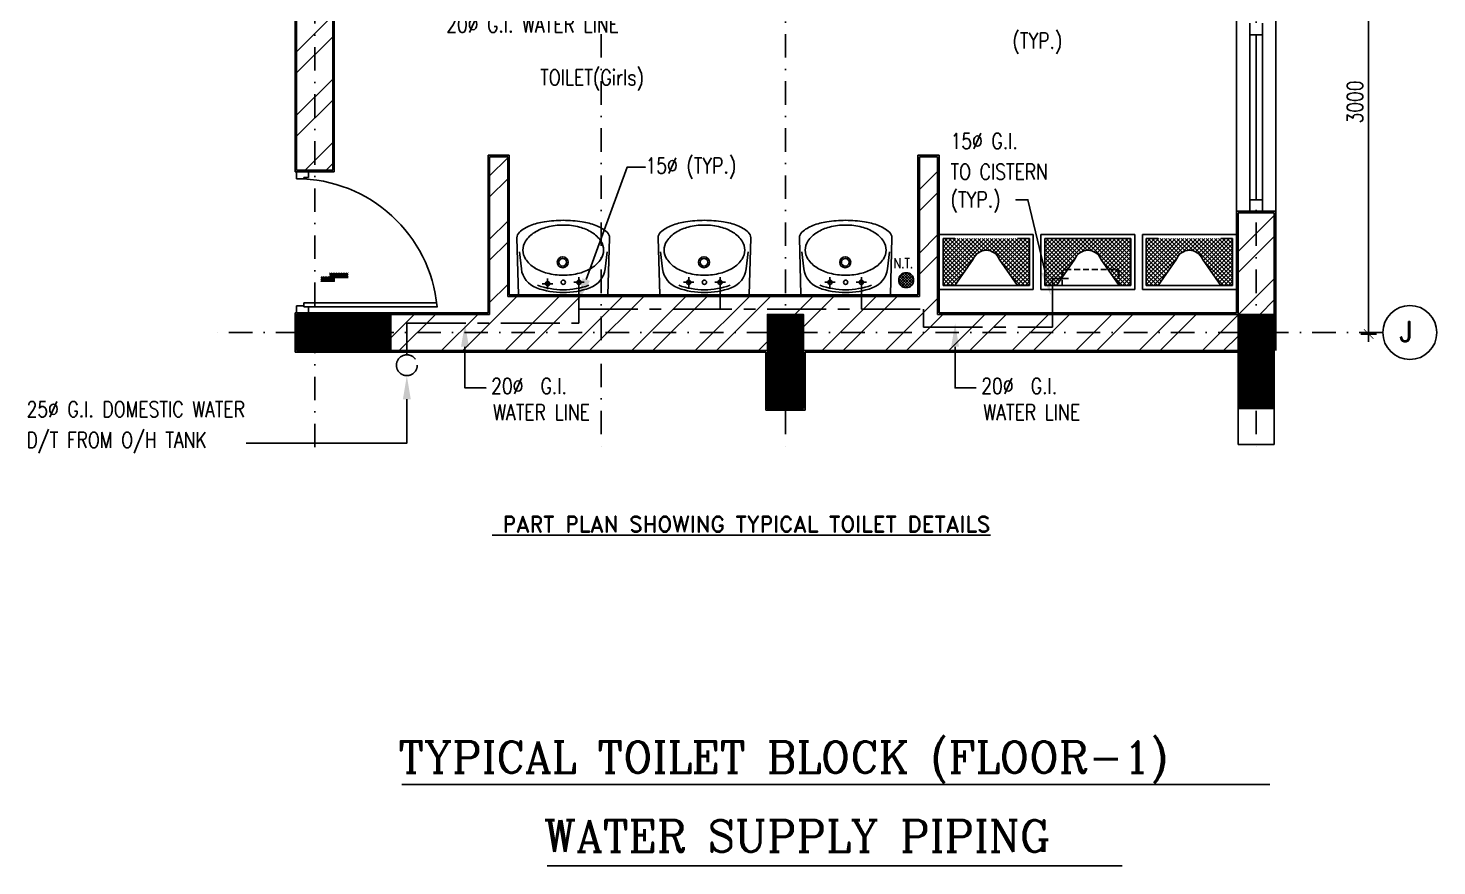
# Model space of a CAD drawing. Extents: x -437689 to -407696, y -55787 to -37037.
# Drawn here: x -431488 to -427000, y -45109 to -42438 of the extents above; entities that cross this region are included whole.
import ezdxf

# ---------------------------------------------------------------- set-up
doc = ezdxf.new("R2010")
doc.units = 0
doc.header["$LTSCALE"] = 150
doc.header["$MEASUREMENT"] = 0
for name, pattern in [('CENTER', [2, 1.25, -0.25, 0.25, -0.25]), ('DASHDOT', [1, 0.5, -0.25, 0, -0.25]), ('HIDDEN', [9.525, 6.35, -3.175]), ('HIDDEN2', [0.1875, 0.125, -0.0625])]:
    doc.linetypes.add(name, pattern=pattern)
doc.layers.get('0').update_dxf_attribs({"linetype": 'CONTINUOUS'})
for name, color, linetype in [('1P', 9, 'CONTINUOUS'), ('2MM', 1, 'CONTINUOUS'), ('2P', 1, 'CONTINUOUS'), ('5MM', 6, 'CONTINUOUS'), ('COL', 2, 'CONTINUOUS'), ('DIM', 6, 'CONTINUOUS'), ('DOOR', 31, 'CONTINUOUS'), ('DROP', 64, 'CONTINUOUS'), ('GRID', 252, 'DASHDOT'), ('LAYER1', 4, 'CENTER'), ('T-WALL', 7, 'CONTINUOUS'), ('TEXT', 7, 'CONTINUOUS'), ('TOILET', 9, 'CONTINUOUS'), ('TXT', 7, 'CONTINUOUS'), ('VENT', 8, 'HIDDEN'), ('WALL', 7, 'CONTINUOUS'), ('WIN-1', 56, 'CONTINUOUS')]:
    doc.layers.add(name, color=color, linetype=linetype)
doc.styles.add('RD', font='ROMAND.shx', dxfattribs={"width": 0.8})
doc.styles.add('ROMANC', font='ROMANC.SHX')
doc.styles.add('ROMAND', font='ROMAND', dxfattribs={"height": 300})
doc.styles.add('T', font='romans.shx', dxfattribs={"height": 450})
doc.styles.add('TESTI', font='ROMAND.SHX')

# ---------------------------------------------------------------- blocks, each defined once
blk = doc.blocks.new('*X0')
at = {"color": 0}
for p, q in [((12813.4, 9935), (12788.4, 9960)), ((12813.4, 9926.1), (12788.4, 9951.1)), ((12820.5, 9936.7), (12795.5, 9961.7)), ((12829.3, 9936.7), (12804.3, 9961.7)), ((12838.2, 9936.7), (12813.2, 9961.7)), ((12847, 9936.7), (12822, 9961.7)), ((12855.8, 9936.7), (12830.8, 9961.7)), ((12859.3, 9942.1), (12839.7, 9961.7)), ((12859.3, 9951), (12848.5, 9961.7)), ((12859.3, 9959.8), (12857.4, 9961.7)), ((12734.9, 9916.2), (12714.5, 9936.6)), ((12726.1, 9916.2), (12714.5, 9927.8)), ((12717.3, 9916.2), (12714.5, 9918.9)), ((12743.8, 9916.2), (12718.8, 9941.2)), ((12752.6, 9916.2), (12727.6, 9941.2)), ((12761.4, 9916.2), (12736.4, 9941.2)), ((12770.3, 9916.2), (12745.3, 9941.2)), ((12779.1, 9916.2), (12754.1, 9941.2)), ((12788, 9916.2), (12763, 9941.2)), ((12796.8, 9916.2), (12771.8, 9941.2)), ((12805.6, 9916.2), (12780.6, 9941.2)), ((12813.4, 9917.3), (12788.4, 9942.3))]:
    blk.add_line(p, q, dxfattribs=at)

msp = doc.modelspace()

# ---------------------------------------------------------------- linework, layer by layer
at = {"color": 8}
for p, q in [((-429923.1, -43151), (-429916.7, -43205.1)), ((-429643.5, -43151), (-429649.9, -43205.1)), ((-429473.1, -43151), (-429466.7, -43205.1)), ((-429193.5, -43151), (-429199.9, -43205.1)), ((-429023.1, -43151), (-429016.7, -43205.1)), ((-428743.5, -43151), (-428749.9, -43205.1)), ((-429850, -43253.1), (-429816.6, -43253.1)), ((-429833.3, -43269.7), (-429833.3, -43236.4)), ((-429750, -43248.1), (-429716.6, -43248.1)), ((-429733.3, -43264.7), (-429733.3, -43231.4)), ((-429400, -43248.1), (-429366.6, -43248.1)), ((-429383.3, -43264.7), (-429383.3, -43231.4)), ((-429300, -43248.1), (-429266.6, -43248.1)), ((-429283.3, -43264.7), (-429283.3, -43231.4)), ((-428950, -43248.1), (-428916.6, -43248.1)), ((-428933.3, -43264.7), (-428933.3, -43231.4)), ((-428850, -43248.1), (-428816.6, -43248.1)), ((-428833.3, -43264.7), (-428833.3, -43231.4))]:
    msp.add_line(p, q, dxfattribs=at)
at = {"color": 0}
for p, q in [((-428714, -43244.5), (-428687.5, -43217.9)), ((-428713.3, -43234.9), (-428697, -43218.6)), ((-428712.1, -43251.3), (-428680.6, -43219.8)), ((-428708.6, -43256.7), (-428675.2, -43223.3)), ((-428673.5, -43258), (-428707.1, -43224.4)), ((-428669.7, -43253), (-428702, -43220.7)), ((-428667.3, -43246.5), (-428695.6, -43218.2)), ((-428667, -43238), (-428687.1, -43217.9)), ((-428693, -43265.1), (-428714.1, -43243.9)), ((-428684.7, -43264.5), (-428713.5, -43235.7)), ((-428678.4, -43261.9), (-428711, -43229.4)), ((-428704, -43261), (-428671, -43227.9)), ((-428698.1, -43263.9), (-428668, -43233.8)), ((-428690.6, -43265.2), (-428666.7, -43241.4)), ((-428678.4, -43261.9), (-428670, -43253.5))]:
    msp.add_line(p, q, dxfattribs=at)
at = {"color": 9, "linetype": 'HIDDEN2'}
for p, q in [((-428193.3, -43258.7), (-428193.3, -43218)), ((-428183.2, -43207.9), (-428022.5, -43207.9)), ((-428012.4, -43218), (-428012.4, -43258.7)), ((-428012.4, -43258.7), (-428193.3, -43258.7))]:
    msp.add_line(p, q, dxfattribs=at)
at = {"linetype": 'CONTINUOUS'}
for p, q in [((-430297.5, -44848.9), (-427531.2, -44848.9)), ((-429834.4, -45108.6), (-428001.8, -45108.6))]:
    msp.add_line(p, q, dxfattribs=at)
for points in [[(-429710, -43239.6), (-429579.7, -42881.6), (-429521.3, -42881.6), (-429521.3, -42881.6)], [(-428247.5, -43216.2), (-428302.6, -42984.8), (-428341.3, -42984.8), (-428341.3, -42984.8)], [(-430096.4, -43453.8), (-430096.4, -43585.1), (-430028.9, -43585.1), (-430028.9, -43585.1)], [(-428534.5, -43453.8), (-428534.5, -43585.1), (-428467, -43585.1)], [(-430281.6, -43620.9), (-430281.6, -43760.7), (-430742.8, -43760.7), (-430793.2, -43760.7)]]:
    msp.add_lwpolyline(points)
at = {"color": 8}
for centre, radius in [((-429784.8, -43184.3), 17.5), ((-429784.8, -43184.3), 12.3), ((-429334.8, -43184.3), 17.5), ((-429334.8, -43184.3), 12.3), ((-428884.8, -43184.3), 17.5), ((-428884.8, -43184.3), 12.3), ((-429833.3, -43253.1), 6.77), ((-429783.3, -43248.1), 6.77), ((-429733.3, -43248.1), 6.77), ((-429383.3, -43248.1), 6.77), ((-429333.3, -43248.1), 6.77), ((-429283.3, -43248.1), 6.77), ((-428933.3, -43248.1), 6.77), ((-428883.3, -43248.1), 6.77), ((-428833.3, -43248.1), 6.77)]:
    msp.add_circle(centre, radius, dxfattribs=at)
for centre, radius, start, end in [((-429906.7, -43111.6), 24.1, 180, 183.1561), ((-429456.7, -43106.6), 24.1, 180, 183.1561), ((-429006.7, -43106.6), 24.1, 180, 183.1561), ((-429843.2, -43196.5), 74, 186.7128, 250.2795), ((-429723.5, -43196.5), 74, 289.7205, 353.2872), ((-429393.2, -43196.5), 74, 186.7128, 250.2795), ((-429273.5, -43196.5), 74, 289.7205, 353.2872), ((-428943.2, -43196.5), 74, 186.7128, 250.2795), ((-428823.5, -43196.5), 74, 289.7205, 353.2872), ((-429783.3, -43029.5), 251.4, 250.2795, 289.7205), ((-429783.3, -43029.5), 242.5, 250.2795, 289.7205), ((-429333.3, -43029.5), 251.4, 250.2795, 289.7205), ((-429333.3, -43029.5), 242.5, 250.2795, 289.7205), ((-428883.3, -43029.5), 251.4, 250.2795, 289.7205), ((-428883.3, -43029.5), 242.5, 250.2795, 289.7205)]:
    msp.add_arc(centre, radius, start, end, dxfattribs=at)
for start, end in [(0, 180), (180, 360)]:
    msp.add_arc((-428690.5, -43241.4), 23.8, start, end)
at = {"color": 9, "linetype": 'HIDDEN2'}
for centre, start, end in [((-428183.2, -43218), 90, 180), ((-428022.5, -43218), 0, 90)]:
    msp.add_arc(centre, 10.1, start, end, dxfattribs=at)
for points in [[(-428235.4, -43213.3), (-428230.1, -43289.2), (-428259.7, -43219.1)], [(-429698.3, -43243.9), (-429735.7, -43310.1), (-429721.8, -43235.4)], [(-430108.9, -43453.8), (-430096.4, -43378.8), (-430083.9, -43453.8)], [(-428547, -43453.8), (-428534.5, -43378.8), (-428522, -43453.8)], [(-430294.1, -43620.9), (-430281.6, -43545.9), (-430269.1, -43620.9)]]:
    msp.add_solid(points)
at = {"layer": '1P'}
for p, q in [((-428572.8, -43258.7), (-428572.8, -43108.7)), ((-428572.8, -43108.7), (-428535.3, -43108.7)), ((-428572.8, -43109.1), (-428572.4, -43108.7)), ((-428572.8, -43122.3), (-428559.2, -43108.7)), ((-428572.8, -43135.6), (-428545.9, -43108.7)), ((-428572.8, -43148.9), (-428532.7, -43108.7)), ((-428572.8, -43162.1), (-428519.4, -43108.7)), ((-428572.8, -43175.4), (-428506.2, -43108.7)), ((-428572.8, -43188.6), (-428492.9, -43108.7)), ((-428572.8, -43201.9), (-428479.6, -43108.7)), ((-428572.8, -43215.1), (-428466.4, -43108.7)), ((-428572.8, -43228.4), (-428453.1, -43108.7)), ((-428572.8, -43241.7), (-428439.9, -43108.7)), ((-428572.8, -43254.9), (-428426.6, -43108.7)), ((-428492.7, -43197.4), (-428572.8, -43117.3)), ((-428498.1, -43205.2), (-428572.8, -43130.5)), ((-428487.2, -43189.6), (-428568.1, -43108.7)), ((-428481.8, -43181.8), (-428554.9, -43108.7)), ((-428476.4, -43173.9), (-428541.6, -43108.7)), ((-428471.8, -43165.3), (-428528.4, -43108.7)), ((-428465.6, -43158.2), (-428515.1, -43108.7)), ((-428458.1, -43152.5), (-428501.8, -43108.7)), ((-428448.9, -43148.3), (-428488.6, -43108.7)), ((-428437.8, -43146.3), (-428475.3, -43108.7)), ((-428422.7, -43148), (-428462.1, -43108.7)), ((-428455.9, -43151.3), (-428413.3, -43108.7)), ((-428298.8, -43258.7), (-428448.8, -43108.7)), ((-428437.6, -43146.3), (-428400.1, -43108.7)), ((-428297.8, -43246.4), (-428435.5, -43108.7)), ((-428425.4, -43147.3), (-428386.8, -43108.7)), ((-428297.8, -43233.2), (-428422.3, -43108.7)), ((-428415.7, -43150.8), (-428373.6, -43108.7)), ((-428297.8, -43219.9), (-428409, -43108.7)), ((-428407.6, -43156), (-428360.3, -43108.7)), ((-428400.9, -43162.6), (-428347.1, -43108.7)), ((-428297.8, -43206.7), (-428395.8, -43108.7)), ((-428395.7, -43170.6), (-428333.8, -43108.7)), ((-428390.8, -43179), (-428320.5, -43108.7)), ((-428385.4, -43186.8), (-428307.3, -43108.7)), ((-428297.8, -43193.4), (-428382.5, -43108.7)), ((-428379.9, -43194.6), (-428297.8, -43112.5)), ((-428374.5, -43202.4), (-428297.8, -43125.8)), ((-428297.8, -43180.1), (-428369.3, -43108.7)), ((-428297.8, -43166.9), (-428356, -43108.7)), ((-428297.8, -43153.6), (-428342.7, -43108.7)), ((-428335.3, -43108.7), (-428297.8, -43108.7)), ((-428297.8, -43140.4), (-428329.5, -43108.7)), ((-428297.8, -43127.1), (-428316.2, -43108.7)), ((-428297.8, -43113.9), (-428303, -43108.7)), ((-428297.8, -43108.7), (-428297.8, -43258.7)), ((-428249.1, -43109.1), (-427974.1, -43108.7)), ((-428249.1, -43258.7), (-428249.1, -43108.7)), ((-428249.1, -43108.7), (-428211.6, -43108.7)), ((-428249.1, -43109.1), (-428248.7, -43108.7)), ((-428249.1, -43122.3), (-428235.4, -43108.7)), ((-428249.1, -43135.6), (-428222.2, -43108.7)), ((-428249.1, -43148.9), (-428208.9, -43108.7)), ((-428249.1, -43162.1), (-428195.7, -43108.7)), ((-428249.1, -43175.4), (-428182.4, -43108.7)), ((-428249.1, -43188.6), (-428169.1, -43108.7)), ((-428249.1, -43201.9), (-428155.9, -43108.7)), ((-428249.1, -43215.1), (-428142.6, -43108.7)), ((-428249.1, -43228.4), (-428129.4, -43108.7)), ((-428249.1, -43241.7), (-428116.1, -43108.7)), ((-428249.1, -43254.9), (-428102.9, -43108.7)), ((-428168.9, -43197.4), (-428249.1, -43117.3)), ((-428174.4, -43205.2), (-428249.1, -43130.5)), ((-428163.5, -43189.6), (-428244.4, -43108.7)), ((-428158, -43181.8), (-428231.1, -43108.7)), ((-428152.7, -43173.9), (-428217.9, -43108.7)), ((-428148, -43165.3), (-428204.6, -43108.7)), ((-428141.9, -43158.2), (-428191.3, -43108.7)), ((-428134.3, -43152.5), (-428178.1, -43108.7)), ((-428125.2, -43148.3), (-428164.8, -43108.7)), ((-428114, -43146.3), (-428151.6, -43108.7)), ((-428099, -43148), (-428138.3, -43108.7)), ((-428132.2, -43151.3), (-428089.6, -43108.7)), ((-427975.1, -43258.7), (-428125.1, -43108.7)), ((-428113.9, -43146.3), (-428076.3, -43108.7)), ((-427974.1, -43246.4), (-428111.8, -43108.7)), ((-428101.7, -43147.3), (-428063.1, -43108.7)), ((-427974.1, -43233.2), (-428098.5, -43108.7)), ((-428091.9, -43150.8), (-428049.8, -43108.7)), ((-427974.1, -43219.9), (-428085.3, -43108.7)), ((-428083.8, -43156), (-428036.6, -43108.7)), ((-428077.1, -43162.6), (-428023.3, -43108.7)), ((-427974.1, -43206.7), (-428072, -43108.7)), ((-428071.9, -43170.6), (-428010, -43108.7)), ((-428067, -43179), (-427996.8, -43108.7)), ((-428061.6, -43186.8), (-427983.5, -43108.7)), ((-427974.1, -43193.4), (-428058.8, -43108.7)), ((-428056.2, -43194.6), (-427974.1, -43112.5)), ((-428050.7, -43202.4), (-427974.1, -43125.8)), ((-427974.1, -43180.1), (-428045.5, -43108.7)), ((-427974.1, -43166.9), (-428032.2, -43108.7)), ((-427974.1, -43153.6), (-428019, -43108.7)), ((-428011.6, -43108.7), (-427974.1, -43108.7)), ((-427974.1, -43140.4), (-428005.7, -43108.7)), ((-427974.1, -43127.1), (-427992.5, -43108.7)), ((-427974.1, -43113.9), (-427979.2, -43108.7)), ((-427974.1, -43108.7), (-427974.1, -43258.7)), ((-427925.3, -43258.7), (-427925.3, -43108.7)), ((-427925.3, -43108.7), (-427887.8, -43108.7)), ((-427925.3, -43109.1), (-427924.9, -43108.7)), ((-427925.3, -43122.3), (-427911.7, -43108.7)), ((-427925.3, -43135.6), (-427898.4, -43108.7)), ((-427925.3, -43148.9), (-427885.2, -43108.7)), ((-427925.3, -43162.1), (-427871.9, -43108.7)), ((-427925.3, -43175.4), (-427858.7, -43108.7)), ((-427925.3, -43188.6), (-427845.4, -43108.7)), ((-427925.3, -43201.9), (-427832.1, -43108.7)), ((-427925.3, -43215.1), (-427818.9, -43108.7)), ((-427925.3, -43228.4), (-427805.6, -43108.7)), ((-427925.3, -43241.7), (-427792.4, -43108.7)), ((-427925.3, -43254.9), (-427779.1, -43108.7)), ((-427845.2, -43197.4), (-427925.3, -43117.3)), ((-427850.6, -43205.2), (-427925.3, -43130.5)), ((-427839.7, -43189.6), (-427920.6, -43108.7)), ((-427834.3, -43181.8), (-427907.4, -43108.7)), ((-427828.9, -43173.9), (-427894.1, -43108.7)), ((-427824.3, -43165.3), (-427880.9, -43108.7)), ((-427818.1, -43158.2), (-427867.6, -43108.7)), ((-427810.6, -43152.5), (-427854.3, -43108.7)), ((-427801.4, -43148.3), (-427841.1, -43108.7)), ((-427790.3, -43146.3), (-427827.8, -43108.7)), ((-427775.2, -43148), (-427814.6, -43108.7)), ((-427808.4, -43151.3), (-427765.8, -43108.7)), ((-427651.3, -43258.7), (-427801.3, -43108.7)), ((-427790.1, -43146.3), (-427752.6, -43108.7)), ((-427650.3, -43246.4), (-427788, -43108.7)), ((-427777.9, -43147.3), (-427739.3, -43108.7)), ((-427650.3, -43233.2), (-427774.8, -43108.7)), ((-427768.2, -43150.8), (-427726.1, -43108.7)), ((-427650.3, -43219.9), (-427761.5, -43108.7)), ((-427760.1, -43156), (-427712.8, -43108.7)), ((-427753.4, -43162.6), (-427699.6, -43108.7)), ((-427650.3, -43206.7), (-427748.3, -43108.7)), ((-427748.2, -43170.6), (-427686.3, -43108.7)), ((-427743.3, -43179), (-427673, -43108.7)), ((-427737.9, -43186.8), (-427659.8, -43108.7)), ((-427650.3, -43193.4), (-427735, -43108.7)), ((-427732.4, -43194.6), (-427650.3, -43112.5)), ((-427727, -43202.4), (-427650.3, -43125.8)), ((-427650.3, -43180.1), (-427721.8, -43108.7)), ((-427650.3, -43166.9), (-427708.5, -43108.7)), ((-427650.3, -43153.6), (-427695.2, -43108.7)), ((-427687.8, -43108.7), (-427650.3, -43108.7)), ((-427650.3, -43140.4), (-427682, -43108.7)), ((-427650.3, -43127.1), (-427668.7, -43108.7)), ((-427650.3, -43113.9), (-427655.5, -43108.7)), ((-427650.3, -43108.7), (-427650.3, -43258.7)), ((-428503.6, -43213.1), (-428572.8, -43143.8)), ((-428509, -43220.9), (-428572.8, -43157.1)), ((-428514.4, -43228.7), (-428572.8, -43170.3)), ((-428563.3, -43258.7), (-428474.7, -43170)), ((-428535.3, -43258.7), (-428476.6, -43174.4)), ((-428335.3, -43258.7), (-428394, -43174.4)), ((-428335.3, -43258.7), (-428394, -43174.4)), ((-428369, -43210.2), (-428297.8, -43139)), ((-428363.6, -43218.1), (-428297.8, -43152.3)), ((-428358.2, -43225.9), (-428297.8, -43165.5)), ((-428352.7, -43233.7), (-428297.8, -43178.8)), ((-428179.8, -43213.1), (-428249.1, -43143.8)), ((-428185.2, -43220.9), (-428249.1, -43157.1)), ((-428190.7, -43228.7), (-428249.1, -43170.3)), ((-428239.6, -43258.7), (-428150.9, -43170)), ((-428211.6, -43258.7), (-428152.9, -43174.4)), ((-428011.6, -43258.7), (-428070.2, -43174.4)), ((-428045.3, -43210.2), (-427974.1, -43139)), ((-428039.8, -43218.1), (-427974.1, -43152.3)), ((-428034.4, -43225.9), (-427974.1, -43165.5)), ((-428029, -43233.7), (-427974.1, -43178.8)), ((-427856.1, -43213.1), (-427925.3, -43143.8)), ((-427861.5, -43220.9), (-427925.3, -43157.1)), ((-427866.9, -43228.7), (-427925.3, -43170.3)), ((-427915.8, -43258.7), (-427827.2, -43170)), ((-427887.8, -43258.7), (-427829.1, -43174.4)), ((-427687.8, -43258.7), (-427746.5, -43174.4)), ((-427721.5, -43210.2), (-427650.3, -43139)), ((-427716.1, -43218.1), (-427650.3, -43152.3)), ((-427710.7, -43225.9), (-427650.3, -43165.5)), ((-427705.2, -43233.7), (-427650.3, -43178.8)), ((-428519.9, -43236.5), (-428572.8, -43183.6)), ((-428525.3, -43244.3), (-428572.8, -43196.8)), ((-428530.8, -43252.1), (-428572.8, -43210.1)), ((-428537.4, -43258.7), (-428572.8, -43223.3)), ((-428550.1, -43258.7), (-428501.5, -43210.2)), ((-428312.1, -43258.7), (-428388.5, -43182.3)), ((-428325.3, -43258.7), (-428358.2, -43225.9)), ((-428347.3, -43241.5), (-428297.8, -43192.1)), ((-428341.8, -43249.3), (-428297.8, -43205.3)), ((-428336.4, -43257.2), (-428297.8, -43218.6)), ((-428196.1, -43236.5), (-428249.1, -43183.6)), ((-428201.6, -43244.3), (-428249.1, -43196.8)), ((-428207, -43252.1), (-428249.1, -43210.1)), ((-428213.7, -43258.7), (-428249.1, -43223.3)), ((-428226.3, -43258.7), (-428177.8, -43210.2)), ((-427988.3, -43258.7), (-428064.7, -43182.3)), ((-428001.6, -43258.7), (-428034.4, -43225.9)), ((-428023.5, -43241.5), (-427974.1, -43192.1)), ((-428018.1, -43249.3), (-427974.1, -43205.3)), ((-428012.6, -43257.2), (-427974.1, -43218.6)), ((-427872.4, -43236.5), (-427925.3, -43183.6)), ((-427877.8, -43244.3), (-427925.3, -43196.8)), ((-427883.3, -43252.1), (-427925.3, -43210.1)), ((-427889.9, -43258.7), (-427925.3, -43223.3)), ((-427902.6, -43258.7), (-427854, -43210.2)), ((-427664.6, -43258.7), (-427741, -43182.3)), ((-427677.8, -43258.7), (-427710.7, -43225.9)), ((-427699.8, -43241.5), (-427650.3, -43192.1)), ((-427694.3, -43249.3), (-427650.3, -43205.3)), ((-427688.9, -43257.2), (-427650.3, -43218.6)), ((-428550.7, -43258.7), (-428572.8, -43236.6)), ((-428564, -43258.7), (-428572.8, -43249.9)), ((-428297.8, -43258.7), (-428572.8, -43258.7)), ((-428536.8, -43258.7), (-428531.9, -43253.7)), ((-428324.7, -43258.7), (-428297.8, -43231.8)), ((-428311.4, -43258.7), (-428297.8, -43245.1)), ((-428298.2, -43258.7), (-428297.8, -43258.3)), ((-428227, -43258.7), (-428249.1, -43236.6)), ((-428240.2, -43258.7), (-428249.1, -43249.9)), ((-427974.1, -43258.7), (-428249.1, -43258.7)), ((-428213.1, -43258.7), (-428208.1, -43253.7)), ((-428000.9, -43258.7), (-427974.1, -43231.8)), ((-427987.7, -43258.7), (-427974.1, -43245.1)), ((-427974.4, -43258.7), (-427974.1, -43258.3)), ((-427903.2, -43258.7), (-427925.3, -43236.6)), ((-427916.5, -43258.7), (-427925.3, -43249.9)), ((-427650.3, -43258.7), (-427925.3, -43258.7)), ((-427889.3, -43258.7), (-427884.4, -43253.7)), ((-427677.2, -43258.7), (-427650.3, -43231.8)), ((-427663.9, -43258.7), (-427650.3, -43245.1)), ((-427650.7, -43258.7), (-427650.3, -43258.3))]:
    msp.add_line(p, q, dxfattribs=at)
for centre in [(-428435.3, -43190.6), (-428111.6, -43190.6), (-427787.8, -43190.6)]:
    msp.add_arc(centre, 44.4, 21.4533, 158.5467, dxfattribs=at)
at = {"layer": '2MM'}
for p, q in [((-427216.8, -43438.3), (-427216.8, -43388.3)), ((-427191.8, -43413.3), (-427241.8, -43413.3))]:
    msp.add_line(p, q, dxfattribs=at)
at = {"layer": '2P'}
for p, q in [((-428285.3, -43096.2), (-428585.3, -43096.2)), ((-428585.3, -43096.2), (-428585.3, -43271.2)), ((-428285.3, -43271.2), (-428285.3, -43096.2)), ((-427961.6, -43096.2), (-428261.6, -43096.2)), ((-428261.6, -43096.2), (-428261.6, -43271.2)), ((-427961.6, -43271.2), (-427961.6, -43096.2)), ((-427637.8, -43096.2), (-427937.8, -43096.2)), ((-427937.8, -43096.2), (-427937.8, -43271.2)), ((-427637.8, -43271.2), (-427637.8, -43096.2)), ((-428585.3, -43271.2), (-428285.3, -43271.2)), ((-428261.6, -43271.2), (-427961.6, -43271.2)), ((-427937.8, -43271.2), (-427637.8, -43271.2))]:
    msp.add_line(p, q, dxfattribs=at)
at = {"layer": '5MM'}
msp.add_lwpolyline([(-430468.5, -43232.7), (-430512.8, -43232.7), (-430512.8, -43245), (-430555.3, -43245)], dxfattribs=at)
at = {"layer": 'COL'}
for p, q in [((-430332.8, -43465.6), (-430332.8, -43350.6)), ((-430332.8, -43465.6), (-430332.8, -43350.6)), ((-429017.8, -43650.6), (-429132.8, -43650.6)), ((-429017.8, -43650.6), (-429132.8, -43650.6)), ((-427517.8, -43650.6), (-427632.8, -43650.6)), ((-427517.8, -43650.6), (-427632.8, -43650.6))]:
    msp.add_line(p, q, dxfattribs=at)
at = {"layer": 'COL', "const_width": 115}
for points in [[(-429075.3, -43650.6), (-429075.3, -43350.6)], [(-427575.3, -43650.6), (-427575.3, -43350.6)], [(-430332.8, -43408.1), (-430632.8, -43408.1)]]:
    msp.add_lwpolyline(points, dxfattribs=at)
at = {"layer": 'COL'}
for points in [[(-430332.8, -43465.6), (-430632.8, -43465.6), (-430632.8, -43465.6), (-430632.8, -43350.6), (-430332.8, -43350.6)], [(-429017.8, -43650.6), (-429017.8, -43350.6), (-429017.8, -43350.6), (-429132.8, -43350.6), (-429132.8, -43650.6)], [(-427517.8, -43650.6), (-427517.8, -43350.6), (-427517.8, -43350.6), (-427632.8, -43350.6), (-427632.8, -43650.6)]]:
    msp.add_lwpolyline(points, close=True, dxfattribs=at)
at = {"layer": 'DIM', "color": 1, "ltscale": 900}
msp.add_line((-427216.8, -43400.8), (-427216.8, -41925.8), dxfattribs=at)
at = {"layer": 'DIM', "color": 7, "const_width": 2.5}
msp.add_lwpolyline([(-427231.8, -43398.3), (-427201.8, -43428.3)], dxfattribs=at)
at = {"layer": 'DOOR', "color": 8}
for p, q in [((-430632.8, -42918.1), (-430632.8, -42895.6)), ((-430632.8, -42895.6), (-430595.3, -42895.6)), ((-430595.3, -42895.6), (-430595.3, -42914.3)), ((-430610.3, -42918.1), (-430632.8, -42918.1)), ((-430595.3, -42914.3), (-430610.3, -42914.3)), ((-430610.3, -42914.3), (-430610.3, -42918.1)), ((-430610.3, -43313.7), (-430187.4, -43313.7)), ((-430610.3, -43326.8), (-430610.3, -43313.7)), ((-430595.3, -43345.6), (-430637.8, -43345.6)), ((-430632.8, -43323.1), (-430632.8, -43345.6)), ((-430610.3, -43323.1), (-430632.8, -43323.1)), ((-430632.8, -43345.6), (-430595.3, -43345.6)), ((-430610.3, -43326.8), (-430610.3, -43323.1)), ((-430183.8, -43326.8), (-430610.3, -43326.8)), ((-430595.3, -43326.8), (-430610.3, -43326.8)), ((-430595.3, -43345.6), (-430595.3, -43326.8))]:
    msp.add_line(p, q, dxfattribs=at)
msp.add_arc((-430633.2, -43367.7), 449.6, 5.2159, 89.9451, dxfattribs=at)
at = {"layer": 'GRID'}
for p, q in [((-429662.8, -38254.2), (-429662.8, -43799.9)), ((-429075.3, -38254.2), (-429075.3, -43799.9)), ((-427575.3, -38254.2), (-427575.3, -43799.9)), ((-430575.3, -38295.6), (-430575.3, -43799.9)), ((-427171.5, -43408.3), (-430923.8, -43408.3))]:
    msp.add_line(p, q, dxfattribs=at)
at = {"layer": 'LAYER1'}
for p, q in [((-429733.3, -43248.1), (-429733.3, -43334.1)), ((-429283.3, -43248.1), (-429283.3, -43334.1)), ((-428833.3, -43248.1), (-428833.3, -43334.1)), ((-428224.7, -43390.8), (-428224.7, -43236.1)), ((-428224.7, -43236.1), (-428173.1, -43236.1)), ((-429733.3, -43378.5), (-429733.3, -43324.3)), ((-429733.3, -43334.1), (-428635, -43334.1)), ((-428635, -43334.1), (-428635, -43390.8)), ((-430281.6, -43479.4), (-430281.6, -43378.5)), ((-430281.6, -43378.5), (-429733.3, -43378.5)), ((-428635, -43390.8), (-428224.7, -43390.8))]:
    msp.add_line(p, q, dxfattribs=at)
msp.add_circle((-430281.6, -43512.6), 33.2, dxfattribs=at)
at = {"layer": 'T-WALL', "linetype": 'CONTINUOUS', "ltscale": 900}
for p, q in [((-427632.8, -43650.6), (-427517.8, -43650.6)), ((-427632.8, -43765.6), (-427632.8, -43650.6)), ((-427517.8, -43765.6), (-427517.8, -43650.6)), ((-427632.8, -43765.6), (-427517.8, -43765.6))]:
    msp.add_line(p, q, dxfattribs=at)
at = {"layer": 'TEXT', "linetype": 'CONTINUOUS'}
msp.add_circle((-427085.5, -43408.3), 86, dxfattribs=at)
at = {"layer": 'TOILET', "color": 8}
for p, q in [((-429925.8, -43288.1), (-429930.8, -43106.6)), ((-429925.8, -43288.1), (-429930.8, -43106.6)), ((-429635.8, -43106.6), (-429640.8, -43288.1)), ((-429635.8, -43106.6), (-429640.8, -43288.1)), ((-429475.8, -43288.1), (-429480.8, -43106.6)), ((-429475.8, -43288.1), (-429480.8, -43106.6)), ((-429185.8, -43106.6), (-429190.8, -43288.1)), ((-429185.8, -43106.6), (-429190.8, -43288.1)), ((-429025.8, -43288.1), (-429030.8, -43106.6)), ((-429025.8, -43288.1), (-429030.8, -43106.6)), ((-428735.8, -43106.6), (-428740.8, -43288.1)), ((-428735.8, -43106.6), (-428740.8, -43288.1)), ((-429640.8, -43288.1), (-429925.8, -43288.1)), ((-429640.8, -43288.1), (-429925.8, -43288.1)), ((-429190.8, -43288.1), (-429475.8, -43288.1)), ((-429190.8, -43288.1), (-429475.8, -43288.1)), ((-428740.8, -43288.1), (-429025.8, -43288.1)), ((-428740.8, -43288.1), (-429025.8, -43288.1))]:
    msp.add_line(p, q, dxfattribs=at)
for centre, radius, start, end in [((-429906.7, -43106.6), 24.1, 132.5102, 180), ((-429906.7, -43106.6), 24.1, 132.5102, 180), ((-429848.5, -43170.1), 110.3, 110.7914, 132.5102), ((-429848.5, -43170.1), 110.3, 110.7914, 132.5102), ((-429823.8, -43170.3), 95.7, 121.8551, 146.3116), ((-429809.2, -43273.4), 220.8, 98.9379, 110.7914), ((-429809.2, -43273.4), 220.8, 98.9379, 110.7914), ((-429799.4, -43209.7), 142.1, 104.4333, 121.8551), ((-429783.3, -43438.3), 387.7, 90, 98.9379), ((-429783.3, -43438.3), 387.7, 90, 98.9379), ((-429783.3, -43272.1), 206.5, 90, 104.4333), ((-429783.3, -43438.3), 387.7, 81.0621, 90), ((-429783.3, -43438.3), 387.7, 81.0621, 90), ((-429783.3, -43272.1), 206.5, 75.5667, 90), ((-429767.2, -43209.7), 142.1, 58.1449, 75.5667), ((-429757.4, -43273.4), 220.8, 69.2086, 81.0621), ((-429757.4, -43273.4), 220.8, 69.2086, 81.0621), ((-429742.8, -43170.3), 95.7, 33.6884, 58.1449), ((-429718.2, -43170.1), 110.3, 47.4898, 69.2086), ((-429718.2, -43170.1), 110.3, 47.4898, 69.2086), ((-429659.9, -43106.6), 24.1, 360, 47.4898), ((-429659.9, -43106.6), 24.1, 360, 47.4898), ((-429456.7, -43106.6), 24.1, 132.5102, 180), ((-429456.7, -43106.6), 24.1, 132.5102, 180), ((-429398.5, -43170.1), 110.3, 110.7914, 132.5102), ((-429398.5, -43170.1), 110.3, 110.7914, 132.5102), ((-429373.8, -43170.3), 95.7, 121.8551, 146.3116), ((-429359.2, -43273.4), 220.8, 98.9379, 110.7914), ((-429359.2, -43273.4), 220.8, 98.9379, 110.7914), ((-429349.4, -43209.7), 142.1, 104.4333, 121.8551), ((-429333.3, -43438.3), 387.7, 90, 98.9379), ((-429333.3, -43438.3), 387.7, 90, 98.9379), ((-429333.3, -43272.1), 206.5, 90, 104.4333), ((-429333.3, -43438.3), 387.7, 81.0621, 90), ((-429333.3, -43438.3), 387.7, 81.0621, 90), ((-429333.3, -43272.1), 206.5, 75.5667, 90), ((-429317.2, -43209.7), 142.1, 58.1449, 75.5667), ((-429307.4, -43273.4), 220.8, 69.2086, 81.0621), ((-429307.4, -43273.4), 220.8, 69.2086, 81.0621), ((-429292.8, -43170.3), 95.7, 33.6884, 58.1449), ((-429268.2, -43170.1), 110.3, 47.4898, 69.2086), ((-429268.2, -43170.1), 110.3, 47.4898, 69.2086), ((-429209.9, -43106.6), 24.1, 360, 47.4898), ((-429209.9, -43106.6), 24.1, 360, 47.4898), ((-429006.7, -43106.6), 24.1, 132.5102, 180), ((-429006.7, -43106.6), 24.1, 132.5102, 180), ((-428948.5, -43170.1), 110.3, 110.7914, 132.5102), ((-428948.5, -43170.1), 110.3, 110.7914, 132.5102), ((-428923.8, -43170.3), 95.7, 121.8551, 146.3116), ((-428909.2, -43273.4), 220.8, 98.9379, 110.7914), ((-428909.2, -43273.4), 220.8, 98.9379, 110.7914), ((-428899.4, -43209.7), 142.1, 104.4333, 121.8551), ((-428883.3, -43438.3), 387.7, 90, 98.9379), ((-428883.3, -43438.3), 387.7, 90, 98.9379), ((-428883.3, -43272.1), 206.5, 90, 104.4333), ((-428883.3, -43438.3), 387.7, 81.0621, 90), ((-428883.3, -43438.3), 387.7, 81.0621, 90), ((-428883.3, -43272.1), 206.5, 75.5667, 90), ((-428867.2, -43209.7), 142.1, 58.1449, 75.5667), ((-428857.4, -43273.4), 220.8, 69.2086, 81.0621), ((-428857.4, -43273.4), 220.8, 69.2086, 81.0621), ((-428842.8, -43170.3), 95.7, 33.6884, 58.1449), ((-428818.2, -43170.1), 110.3, 47.4898, 69.2086), ((-428818.2, -43170.1), 110.3, 47.4898, 69.2086), ((-428759.9, -43106.6), 24.1, 360, 47.4898), ((-428759.9, -43106.6), 24.1, 360, 47.4898), ((-429860.9, -43145.6), 51.1, 146.3116, 180), ((-429705.7, -43145.6), 51.1, 360, 33.6884), ((-429659.9, -43106.6), 24.1, 356.8439, 360), ((-429659.9, -43106.6), 24.1, 356.8439, 360), ((-429410.9, -43145.6), 51.1, 146.3116, 180), ((-429255.7, -43145.6), 51.1, 360, 33.6884), ((-429209.9, -43106.6), 24.1, 356.8439, 360), ((-429209.9, -43106.6), 24.1, 356.8439, 360), ((-428960.9, -43145.6), 51.1, 146.3116, 180), ((-428805.7, -43145.6), 51.1, 360, 33.6884), ((-428759.9, -43106.6), 24.1, 356.8439, 360), ((-428759.9, -43106.6), 24.1, 356.8439, 360), ((-429860.9, -43145.6), 51.1, 180, 213.6884), ((-429823.8, -43120.9), 95.7, 213.6884, 238.1449), ((-429742.8, -43120.9), 95.7, 301.8551, 326.3116), ((-429705.7, -43145.6), 51.1, 326.3116, 360), ((-429410.9, -43145.6), 51.1, 180, 213.6884), ((-429373.8, -43120.9), 95.7, 213.6884, 238.1449), ((-429292.8, -43120.9), 95.7, 301.8551, 326.3116), ((-429255.7, -43145.6), 51.1, 326.3116, 360), ((-428960.9, -43145.6), 51.1, 180, 213.6884), ((-428923.8, -43120.9), 95.7, 213.6884, 238.1449), ((-428842.8, -43120.9), 95.7, 301.8551, 326.3116), ((-428805.7, -43145.6), 51.1, 326.3116, 360), ((-429799.4, -43081.5), 142.1, 238.1449, 255.5667), ((-429783.3, -43019.1), 206.5, 255.5667, 270), ((-429783.3, -43019.1), 206.5, 270, 284.4333), ((-429767.2, -43081.5), 142.1, 284.4333, 301.8551), ((-429349.4, -43081.5), 142.1, 238.1449, 255.5667), ((-429333.3, -43019.1), 206.5, 255.5667, 270), ((-429333.3, -43019.1), 206.5, 270, 284.4333), ((-429317.2, -43081.5), 142.1, 284.4333, 301.8551), ((-428899.4, -43081.5), 142.1, 238.1449, 255.5667), ((-428883.3, -43019.1), 206.5, 255.5667, 270), ((-428883.3, -43019.1), 206.5, 270, 284.4333), ((-428867.2, -43081.5), 142.1, 284.4333, 301.8551)]:
    msp.add_arc(centre, radius, start, end, dxfattribs=at)
at = {"layer": 'VENT'}
for p, q in [((-427575.3, -42985.6), (-427575.3, -42459.3)), ((-427595.3, -42985.6), (-427555.3, -42985.6))]:
    msp.add_line(p, q, dxfattribs=at)
at = {"layer": 'WALL', "linetype": 'CONTINUOUS'}
for p, q in [((-430632.8, -42075.6), (-430632.8, -42890.6)), ((-430517.8, -42890.6), (-430517.8, -42305.6)), ((-427595.3, -42459.3), (-427555.3, -42459.3)), ((-429955.3, -42843.4), (-430022.8, -42843.4)), ((-430022.8, -42843.4), (-430022.8, -43293.1)), ((-429960.3, -42848.4), (-430017.8, -42848.4)), ((-430017.8, -42848.4), (-430017.8, -43293.1)), ((-429960.1, -43293.1), (-429960.3, -42848.4)), ((-429955.1, -43288.1), (-429955.3, -42843.4)), ((-430632.8, -42890.6), (-430517.8, -42890.6)), ((-427512.8, -43021.8), (-427637.8, -43021.8)), ((-427517.8, -43026.8), (-427632.8, -43026.8)), ((-427517.8, -43350.6), (-427517.8, -43194.3)), ((-429017.8, -43465.6), (-427632.8, -43465.6))]:
    msp.add_line(p, q, dxfattribs=at)
at = {"layer": 'WALL', "color": 9, "linetype": 'DASHDOT', "ltscale": 900}
for p, q in [((-430637.8, -42305.6), (-430637.8, -42895.6)), ((-430512.8, -42310.6), (-430512.8, -42895.6)), ((-430632.8, -42513.1), (-430517.8, -42398.1)), ((-430632.8, -42580.5), (-430517.8, -42465.5)), ((-430632.8, -42715.2), (-430517.8, -42600.2)), ((-430632.8, -42782.6), (-430517.8, -42667.6)), ((-430606.1, -42890.6), (-430517.8, -42802.3)), ((-430017.8, -42908.4), (-429960.3, -42850.9)), ((-430538.8, -42890.6), (-430517.8, -42869.6)), ((-428647.8, -42952.8), (-428590.3, -42895.3)), ((-430017.8, -42975.8), (-429960.3, -42918.2)), ((-428647.8, -43020.2), (-428590.3, -42962.7)), ((-427632.8, -43150.1), (-427517.8, -43035.1)), ((-430017.8, -43110.5), (-429960.2, -43052.9)), ((-430017.8, -43177.8), (-429960.2, -43120.2)), ((-428647.8, -43154.9), (-428590.3, -43097.4)), ((-427632.8, -43217.5), (-427517.8, -43102.5)), ((-428647.8, -43222.2), (-428590.3, -43164.7)), ((-430017.8, -43312.5), (-429960.2, -43254.9)), ((-427631.2, -43350.6), (-427517.8, -43237.2)), ((-430103.5, -43465.6), (-429931, -43293.1)), ((-429968.8, -43465.6), (-429796.3, -43293.1)), ((-429901.5, -43465.6), (-429729, -43293.1)), ((-429766.8, -43465.6), (-429594.3, -43293.1)), ((-429699.4, -43465.6), (-429526.9, -43293.1)), ((-429564.7, -43465.6), (-429392.2, -43293.1)), ((-429497.3, -43465.6), (-429324.8, -43293.1)), ((-429362.6, -43465.6), (-429190.1, -43293.1)), ((-429295.3, -43465.6), (-429122.8, -43293.1)), ((-429160.6, -43465.6), (-428988.1, -43293.1)), ((-429093.2, -43465.6), (-428920.7, -43293.1)), ((-428958.5, -43465.6), (-428786, -43293.1)), ((-428891.2, -43465.6), (-428718.7, -43293.1)), ((-428756.5, -43465.6), (-428590.3, -43299.4)), ((-427563.8, -43350.6), (-427517.8, -43304.6)), ((-430332.8, -43425.5), (-430257.9, -43350.6)), ((-430305.6, -43465.6), (-430190.6, -43350.6)), ((-430170.9, -43465.6), (-430055.9, -43350.6)), ((-428689.1, -43465.6), (-428574.1, -43350.6)), ((-428554.4, -43465.6), (-428439.4, -43350.6)), ((-428487.1, -43465.6), (-428372.1, -43350.6)), ((-428352.4, -43465.6), (-428237.4, -43350.6)), ((-428285, -43465.6), (-428170, -43350.6)), ((-428150.3, -43465.6), (-428035.3, -43350.6)), ((-428083, -43465.6), (-427968, -43350.6)), ((-427948.2, -43465.6), (-427833.2, -43350.6)), ((-427880.9, -43465.6), (-427765.9, -43350.6)), ((-427746.2, -43465.6), (-427632.8, -43352.2)), ((-427678.8, -43465.6), (-427632.8, -43419.6))]:
    msp.add_line(p, q, dxfattribs=at)
at = {"layer": 'WALL', "linetype": 'DASHDOT', "ltscale": 900}
for p, q in [((-430632.8, -42305.6), (-430632.8, -42890.6)), ((-430517.8, -42305.6), (-430517.8, -42890.6)), ((-428652.8, -42843.4), (-428585.3, -42843.4)), ((-428647.8, -42848.4), (-428590.3, -42848.4)), ((-430637.8, -42895.6), (-430512.8, -42895.6)), ((-430632.8, -42890.6), (-430517.8, -42890.6)), ((-427632.8, -43350.6), (-427632.8, -43026.8)), ((-427632.8, -43026.8), (-427517.8, -43026.8)), ((-427517.8, -43026.8), (-427517.8, -43350.6)), ((-430637.8, -43345.6), (-430637.8, -43470.6)), ((-430632.8, -43351), (-430632.8, -43465.6)), ((-430632.8, -43465.6), (-430632.8, -43351)), ((-430512.8, -43345.6), (-430022.8, -43345.6)), ((-427517.8, -43350.6), (-427632.8, -43350.6)), ((-429137.8, -43470.6), (-429137.8, -43655.6)), ((-429132.8, -43465.6), (-429132.8, -43650.6)), ((-429017.8, -43650.6), (-429017.8, -43465.6)), ((-429012.8, -43655.6), (-429012.8, -43470.6)), ((-429137.8, -43655.6), (-429012.8, -43655.6)), ((-429132.8, -43650.6), (-429017.8, -43650.6))]:
    msp.add_line(p, q, dxfattribs=at)
at = {"layer": 'WALL', "color": 9}
for p, q in [((-427637.8, -42310.6), (-427637.8, -43345.6)), ((-427512.8, -42363.1), (-427512.8, -43079.3))]:
    msp.add_line(p, q, dxfattribs=at)
at = {"layer": 'WALL'}
for p, q in [((-430022.8, -43345.6), (-430022.8, -42848.4)), ((-430017.8, -43350.6), (-430017.8, -42848.4)), ((-430017.8, -42848.4), (-429960.3, -42848.4)), ((-428652.8, -42843.4), (-428652.8, -43288.1)), ((-428647.8, -42848.4), (-428647.8, -43293.1)), ((-428590.3, -42848.4), (-428590.3, -43350.6)), ((-428585.3, -42843.4), (-428585.3, -43345.6)), ((-427632.8, -43026.8), (-427632.8, -43350.6)), ((-427517.8, -43026.8), (-427517.8, -43465.6)), ((-427512.8, -43079.3), (-427512.8, -43465.6)), ((-429960.1, -43288.1), (-429960.1, -43288.1)), ((-428647.8, -43293.1), (-429960.1, -43293.1)), ((-428652.8, -43288.1), (-429955.1, -43288.1)), ((-430022.8, -43345.6), (-430632.8, -43345.6)), ((-430017.8, -43350.6), (-430632.8, -43350.6)), ((-427517.8, -43350.6), (-428590.3, -43350.6)), ((-427637.8, -43345.6), (-428585.3, -43345.6)), ((-429137.8, -43470.6), (-430637.8, -43470.6)), ((-429132.8, -43465.6), (-430632.8, -43465.6)), ((-427517.8, -43465.6), (-429017.8, -43465.6)), ((-427517.8, -43470.6), (-429012.8, -43470.6))]:
    msp.add_line(p, q, dxfattribs=at)
at = {"layer": 'WIN-1'}
for p, q in [((-427595.3, -43021.8), (-427595.3, -42421.8)), ((-427555.3, -43021.8), (-427555.3, -42421.8))]:
    msp.add_line(p, q, dxfattribs=at)

# ---------------------------------------------------------------- block references
at = {"layer": 'DROP', "xscale": 0.5999999999767169, "yscale": 0.5999999999985448, "zscale": 0.6, "rotation": 180}
msp.add_blockref('*X0', (-422839.8, -37268), dxfattribs=at)

# ---------------------------------------------------------------- texts
at = {"color": 7, "style": 'RD', "width": 0.8}
msp.add_text('3000', height=50, rotation=90, dxfattribs=at).set_placement((-427235.5, -42741.9))
at = {"linetype": 'CONTINUOUS', "style": 'ROMANC'}
for s, p in [('TYPICAL TOILET BLOCK (FLOOR-1)', (-430308.5, -44811.8)), ('WATER SUPPLY PIPING', (-429845.4, -45063.5))]:
    msp.add_text(s, height=100, dxfattribs=at).set_placement(p)
at = {"layer": 'TEXT', "style": 'T', "width": 0.8}
for s, p in [('20%%c G.I. WATER LINE', (-430156.1, -42451.6)), ('(TYP.)', (-428352, -42502.9)), ('15%%c G.I. ', (-428549, -42822.9)), ('15%%c (TYP.)', (-429521.3, -42901.3)), ('TO CISTERN', (-428549, -42921)), ('(TYP.)', (-428549, -43009.5)), ('20%%c  G.I.', (-430013, -43603.9)), ('20%%c  G.I.', (-428451.1, -43603.9)), ('25%%c G.I. DOMESTIC WATER', (-431493.4, -43677.9)), ('WATER LINE', (-430006.4, -43687.5)), ('WATER LINE', (-428444.5, -43687.5)), ('D/T FROM O/H TANK', (-431493.4, -43776))]:
    msp.add_text(s, height=50, dxfattribs=at).set_placement(p)
at = {"layer": 'TEXT', "style": 'ROMAND'}
msp.add_text('J', height=65, dxfattribs=at).set_placement((-427122.7, -43438.5))
at = {"layer": 'TXT', "style": 'TESTI', "width": 0.8}
for s, height, p in [('TOILET(Girls)', 50, (-429856.6, -42620.2)), ('N.T.', 31.5, (-428730.6, -43203.3))]:
    msp.add_text(s, height=height, dxfattribs=at).set_placement(p)
at = {"layer": 'TXT', "style": 'ROMAND'}
msp.add_text('%%u PART PLAN SHOWING TYPICAL TOILET DETAILS', height=50, dxfattribs=at).set_placement((-430010.1, -44044.3))

doc.saveas('drawing.dxf')
